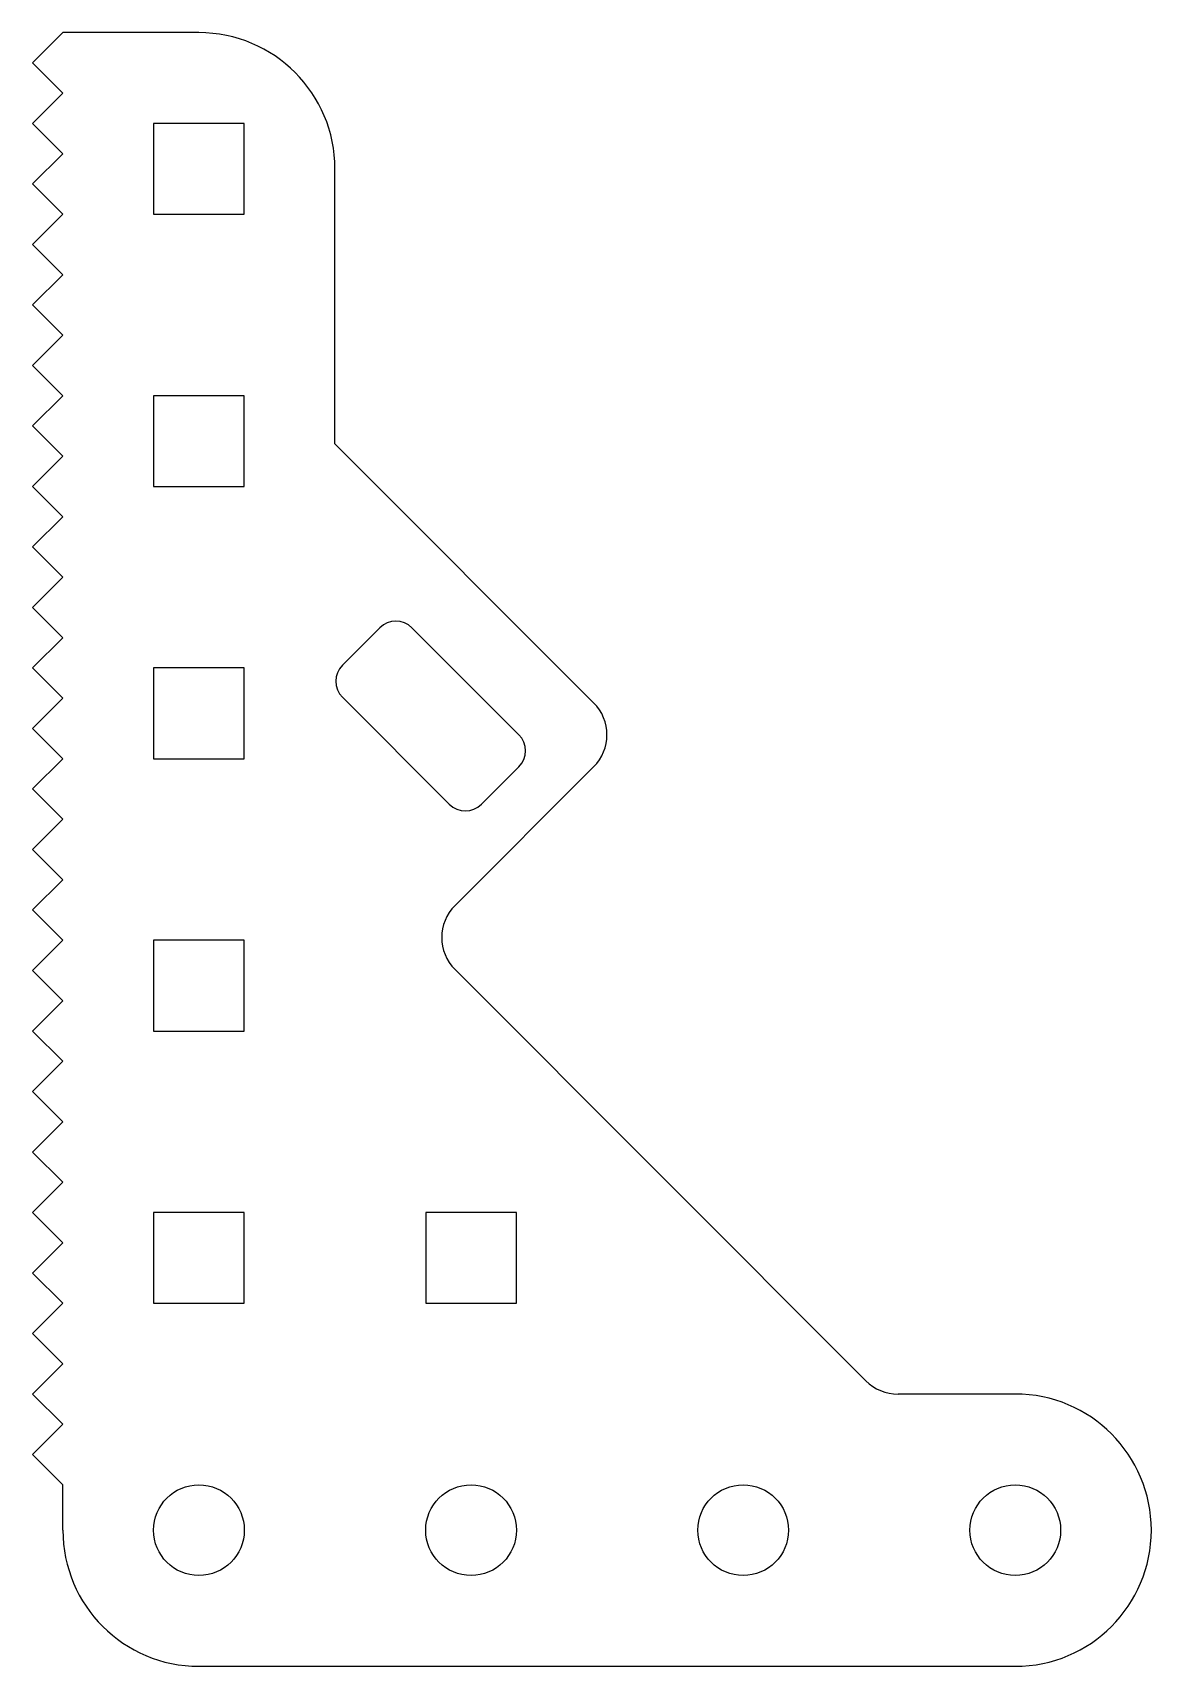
# Model space of a CAD drawing. Header units: millimetres. Extents: x 20 to 57, y 233.5 to 287.5.
import ezdxf

# ---------------------------------------------------------------- set-up
doc = ezdxf.new("R2010")
doc.units = ezdxf.units.MM
doc.layers.add('Default', color=7, linetype='Continuous')

# ---------------------------------------------------------------- blocks, each defined once
blk = doc.blocks.new('SE1')
at = {"layer": 'Default', "color": 7, "linetype": 'Continuous'}
for p, q in [((19.979, 286.504), (20.979, 287.504)), ((20.979, 285.504), (19.979, 286.504))]:
    blk.add_line(p, q, dxfattribs=at)
blk = doc.blocks.new('SE2')
at = {"layer": 'Default', "color": 7, "linetype": 'Continuous'}
for p, q in [((19.979, 284.504), (20.979, 285.504)), ((20.979, 283.504), (19.979, 284.504))]:
    blk.add_line(p, q, dxfattribs=at)
blk = doc.blocks.new('SE3')
at = {"layer": 'Default', "color": 7, "linetype": 'Continuous'}
for p, q in [((19.979, 282.504), (20.979, 283.504)), ((20.979, 281.504), (19.979, 282.504))]:
    blk.add_line(p, q, dxfattribs=at)
blk = doc.blocks.new('SE4')
at = {"layer": 'Default', "color": 7, "linetype": 'Continuous'}
for p, q in [((19.979, 280.504), (20.979, 281.504)), ((20.979, 279.504), (19.979, 280.504))]:
    blk.add_line(p, q, dxfattribs=at)
blk = doc.blocks.new('SE5')
at = {"layer": 'Default', "color": 7, "linetype": 'Continuous'}
for p, q in [((19.979, 278.504), (20.979, 279.504)), ((20.979, 277.504), (19.979, 278.504))]:
    blk.add_line(p, q, dxfattribs=at)
blk = doc.blocks.new('SE6')
at = {"layer": 'Default', "color": 7, "linetype": 'Continuous'}
for p, q in [((19.979, 276.504), (20.979, 277.504)), ((20.979, 275.504), (19.979, 276.504))]:
    blk.add_line(p, q, dxfattribs=at)
blk = doc.blocks.new('SE7')
at = {"layer": 'Default', "color": 7, "linetype": 'Continuous'}
for p, q in [((19.979, 274.504), (20.979, 275.504)), ((20.979, 273.504), (19.979, 274.504))]:
    blk.add_line(p, q, dxfattribs=at)
blk = doc.blocks.new('SE8')
at = {"layer": 'Default', "color": 7, "linetype": 'Continuous'}
for p, q in [((19.979, 272.504), (20.979, 273.504)), ((20.979, 271.504), (19.979, 272.504))]:
    blk.add_line(p, q, dxfattribs=at)
blk = doc.blocks.new('SE9')
at = {"layer": 'Default', "color": 7, "linetype": 'Continuous'}
for p, q in [((19.979, 270.504), (20.979, 271.504)), ((20.979, 269.504), (19.979, 270.504))]:
    blk.add_line(p, q, dxfattribs=at)
blk = doc.blocks.new('SE10')
at = {"layer": 'Default', "color": 7, "linetype": 'Continuous'}
for p, q in [((19.979, 268.504), (20.979, 269.504)), ((20.979, 267.504), (19.979, 268.504))]:
    blk.add_line(p, q, dxfattribs=at)
blk = doc.blocks.new('SE11')
at = {"layer": 'Default', "color": 7, "linetype": 'Continuous'}
for p, q in [((19.979, 266.504), (20.979, 267.504)), ((20.979, 265.504), (19.979, 266.504))]:
    blk.add_line(p, q, dxfattribs=at)
blk = doc.blocks.new('SE12')
at = {"layer": 'Default', "color": 7, "linetype": 'Continuous'}
for p, q in [((19.979, 264.504), (20.979, 265.504)), ((20.979, 263.504), (19.979, 264.504))]:
    blk.add_line(p, q, dxfattribs=at)
blk = doc.blocks.new('SE13')
at = {"layer": 'Default', "color": 7, "linetype": 'Continuous'}
for p, q in [((19.979, 262.504), (20.979, 263.504)), ((20.979, 261.504), (19.979, 262.504))]:
    blk.add_line(p, q, dxfattribs=at)
blk = doc.blocks.new('SE14')
at = {"layer": 'Default', "color": 7, "linetype": 'Continuous'}
for p, q in [((19.979, 260.504), (20.979, 261.504)), ((20.979, 259.504), (19.979, 260.504))]:
    blk.add_line(p, q, dxfattribs=at)
blk = doc.blocks.new('SE15')
at = {"layer": 'Default', "color": 7, "linetype": 'Continuous'}
for p, q in [((19.979, 258.504), (20.979, 259.504)), ((20.979, 257.504), (19.979, 258.504))]:
    blk.add_line(p, q, dxfattribs=at)
blk = doc.blocks.new('SE16')
at = {"layer": 'Default', "color": 7, "linetype": 'Continuous'}
for p, q in [((19.979, 256.504), (20.979, 257.504)), ((20.979, 255.504), (19.979, 256.504))]:
    blk.add_line(p, q, dxfattribs=at)
blk = doc.blocks.new('SE17')
at = {"layer": 'Default', "color": 7, "linetype": 'Continuous'}
for p, q in [((19.979, 254.504), (20.979, 255.504)), ((20.979, 253.504), (19.979, 254.504))]:
    blk.add_line(p, q, dxfattribs=at)
blk = doc.blocks.new('SE18')
at = {"layer": 'Default', "color": 7, "linetype": 'Continuous'}
for p, q in [((19.979, 252.504), (20.979, 253.504)), ((20.979, 251.504), (19.979, 252.504))]:
    blk.add_line(p, q, dxfattribs=at)
blk = doc.blocks.new('SE19')
at = {"layer": 'Default', "color": 7, "linetype": 'Continuous'}
for p, q in [((19.979, 250.504), (20.979, 251.504)), ((20.979, 249.504), (19.979, 250.504))]:
    blk.add_line(p, q, dxfattribs=at)
blk = doc.blocks.new('SE20')
at = {"layer": 'Default', "color": 7, "linetype": 'Continuous'}
for p, q in [((19.979, 248.504), (20.979, 249.504)), ((20.979, 247.504), (19.979, 248.504))]:
    blk.add_line(p, q, dxfattribs=at)
blk = doc.blocks.new('SE21')
at = {"layer": 'Default', "color": 7, "linetype": 'Continuous'}
for p, q in [((19.979, 246.504), (20.979, 247.504)), ((20.979, 245.504), (19.979, 246.504))]:
    blk.add_line(p, q, dxfattribs=at)
blk = doc.blocks.new('SE22')
at = {"layer": 'Default', "color": 7, "linetype": 'Continuous'}
for p, q in [((19.979, 244.504), (20.979, 245.504)), ((20.979, 243.504), (19.979, 244.504))]:
    blk.add_line(p, q, dxfattribs=at)
blk = doc.blocks.new('SE23')
at = {"layer": 'Default', "color": 7, "linetype": 'Continuous'}
for p, q in [((19.979, 242.504), (20.979, 243.504)), ((20.979, 241.504), (19.979, 242.504))]:
    blk.add_line(p, q, dxfattribs=at)
blk = doc.blocks.new('SE24')
at = {"layer": 'Default', "color": 7, "linetype": 'Continuous'}
for p, q in [((19.979, 240.504), (20.979, 241.504)), ((20.979, 239.504), (19.979, 240.504))]:
    blk.add_line(p, q, dxfattribs=at)
blk = doc.blocks.new('SE')
at = {"layer": 'Default'}
for name in ['SE1', 'SE2', 'SE3', 'SE4', 'SE5', 'SE6', 'SE7', 'SE8', 'SE9', 'SE10', 'SE11', 'SE12', 'SE13', 'SE14', 'SE15', 'SE16', 'SE17', 'SE18', 'SE19', 'SE20', 'SE21', 'SE22', 'SE23', 'SE24']:
    blk.add_blockref(name, (0, 0), dxfattribs=at)
blk = doc.blocks.new('SE25')
at = {"layer": 'Default', "color": 7, "linetype": 'Continuous'}
for p, q in [((23.979, 284.504), (23.979, 281.504)), ((26.979, 284.504), (23.979, 284.504)), ((26.979, 281.504), (26.979, 284.504)), ((23.979, 281.504), (26.979, 281.504))]:
    blk.add_line(p, q, dxfattribs=at)
blk = doc.blocks.new('SE26')
at = {"layer": 'Default', "color": 7, "linetype": 'Continuous'}
for p, q in [((23.979, 248.504), (23.979, 245.504)), ((26.979, 248.504), (23.979, 248.504)), ((26.979, 245.504), (26.979, 248.504)), ((23.979, 245.504), (26.979, 245.504))]:
    blk.add_line(p, q, dxfattribs=at)
blk = doc.blocks.new('SE27')
at = {"layer": 'Default', "color": 7, "linetype": 'Continuous'}
for p, q in [((23.979, 275.504), (23.979, 272.504)), ((26.979, 275.504), (23.979, 275.504)), ((26.979, 272.504), (26.979, 275.504)), ((23.979, 272.504), (26.979, 272.504))]:
    blk.add_line(p, q, dxfattribs=at)
blk = doc.blocks.new('SE28')
at = {"layer": 'Default', "color": 7, "linetype": 'Continuous'}
for p, q in [((23.979, 257.504), (23.979, 254.504)), ((26.979, 257.504), (23.979, 257.504)), ((26.979, 254.504), (26.979, 257.504)), ((23.979, 254.504), (26.979, 254.504))]:
    blk.add_line(p, q, dxfattribs=at)
blk = doc.blocks.new('SE29')
at = {"layer": 'Default', "color": 7, "linetype": 'Continuous'}
for p, q in [((23.979, 266.504), (23.979, 263.504)), ((26.979, 266.504), (23.979, 266.504)), ((26.979, 263.504), (26.979, 266.504)), ((23.979, 263.504), (26.979, 263.504))]:
    blk.add_line(p, q, dxfattribs=at)
blk = doc.blocks.new('SE30')
at = {"layer": 'Default', "color": 7, "linetype": 'Continuous'}
for p, q in [((32.979, 248.504), (32.979, 245.504)), ((35.979, 248.504), (32.979, 248.504)), ((35.979, 245.504), (35.979, 248.504)), ((32.979, 245.504), (35.979, 245.504))]:
    blk.add_line(p, q, dxfattribs=at)

msp = doc.modelspace()

# ---------------------------------------------------------------- linework, layer by layer
at = {"layer": 'Default', "color": 7, "linetype": 'Continuous'}
for p, q in [((25.479, 287.504), (20.979, 287.504)), ((29.979, 273.91), (29.979, 283.004)), ((29.979, 273.91), (38.532, 265.357)), ((30.224, 266.595), (31.461, 267.832)), ((32.522, 267.832), (36.058, 264.296)), ((33.759, 261.998), (30.224, 265.534)), ((38.532, 263.236), (33.95, 258.654)), ((36.058, 263.236), (34.82, 261.998)), ((47.54, 242.943), (33.95, 256.532)), ((52.479, 242.504), (48.6, 242.504)), ((20.979, 238.004), (20.979, 239.504)), ((25.479, 233.504), (52.479, 233.504))]:
    msp.add_line(p, q, dxfattribs=at)
for centre in [(25.479, 238.004), (34.479, 238.004), (43.479, 238.004), (52.479, 238.004)]:
    msp.add_circle(centre, 1.5, dxfattribs=at)
for centre, radius, start, end in [((25.479, 283.004), 4.5, 0, 90), ((31.992, 267.302), 0.75, 45, 135), ((30.754, 266.064), 0.75, 135, 225), ((37.472, 264.296), 1.5, 315, 45), ((35.527, 263.766), 0.75, 315, 45), ((34.29, 262.529), 0.75, 225, 315), ((35.011, 257.593), 1.5, 135, 225), ((48.6, 244.004), 1.5, 225, 270), ((52.479, 238.004), 4.5, 270, 90), ((25.479, 238.004), 4.5, 180, 270)]:
    msp.add_arc(centre, radius, start, end, dxfattribs=at)

# ---------------------------------------------------------------- block references
at = {"layer": 'Default'}
for name in ['SE', 'SE25', 'SE27', 'SE29', 'SE28', 'SE26', 'SE30']:
    msp.add_blockref(name, (0, 0), dxfattribs=at)

doc.saveas('drawing.dxf')
